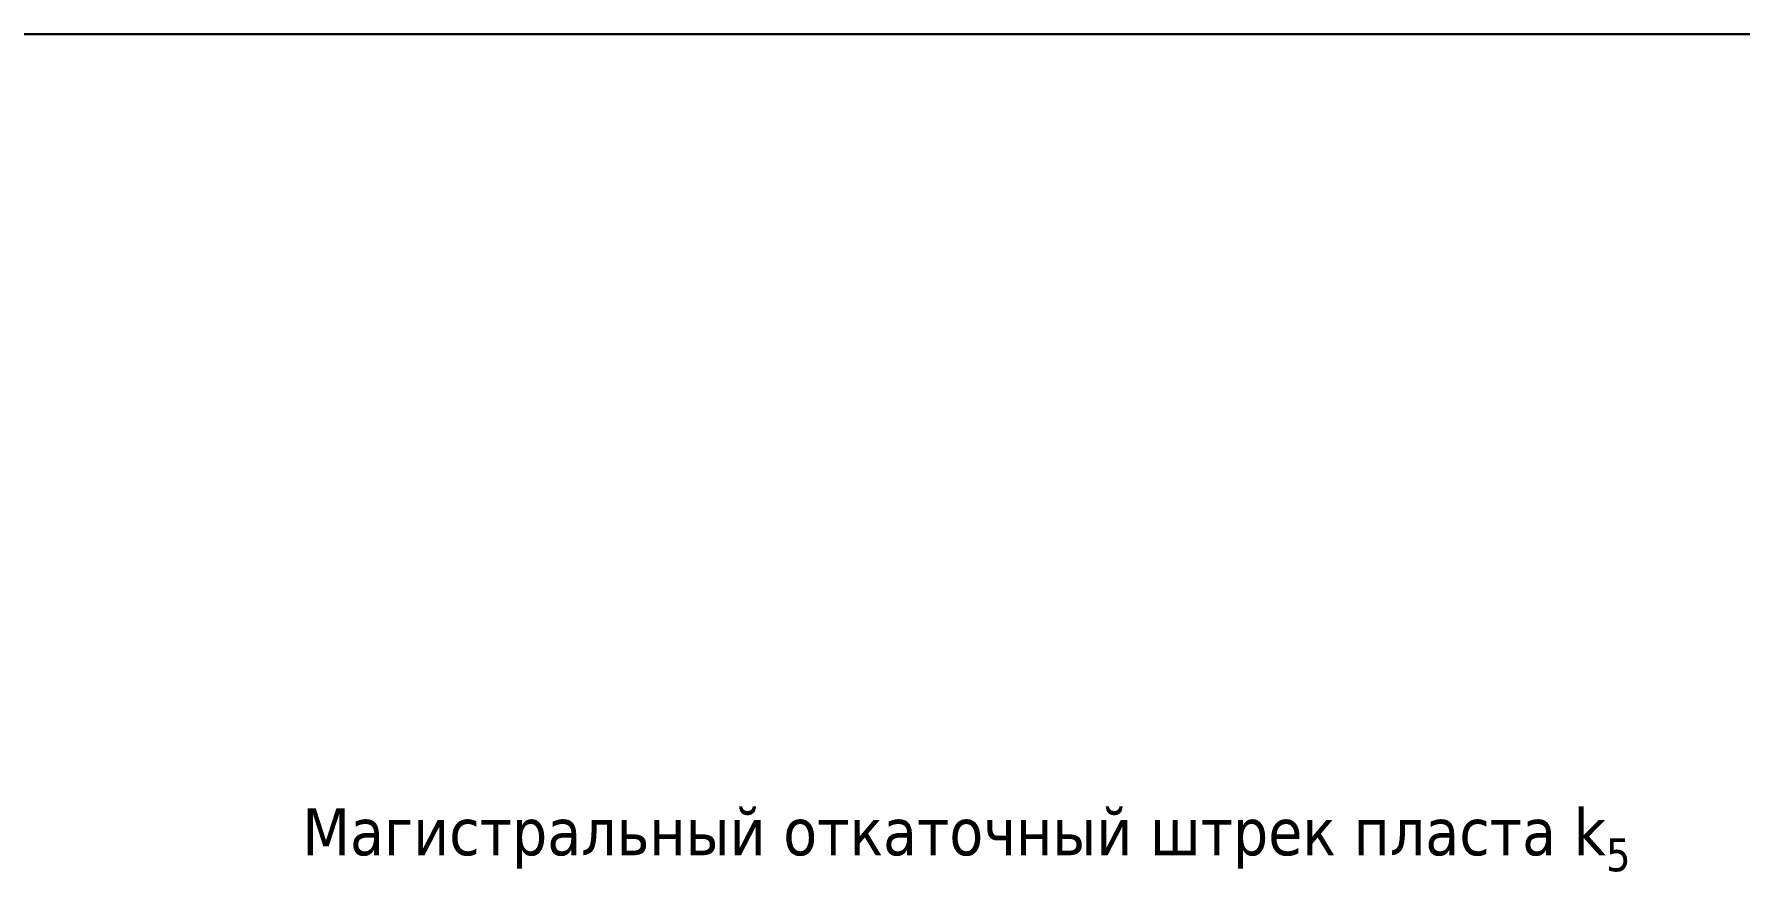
# Model space of a CAD drawing. Header units: millimetres. Extents: x -46762 to 161452, y -66984 to 31524.
# Drawn here: x 154604 to 159137, y -24641 to -22415 of the extents above; entities that cross this region are included whole.
import ezdxf

# ---------------------------------------------------------------- set-up
doc = ezdxf.new("R2010")
doc.units = ezdxf.units.MM
doc.header["$LTSCALE"] = 0.5
doc.styles.get("Standard").update_dxf_attribs({"font": 'TIMES.TTF'})

msp = doc.modelspace()

# ---------------------------------------------------------------- linework, layer by layer
at = {"color": 7, "lineweight": 30}
msp.add_line((161421.539929598, -22414.64494671133), (139290.3037783932, -22414.64494671133), dxfattribs=at)

# ---------------------------------------------------------------- texts
at = {"insert": (157081.4045399134, -24555.48720992256), "char_height": 125, "width": 3737.93834482899, "attachment_point": 5}
msp.add_mtext('\\A1;{\\fTahoma|b0|i0|c204|p34;Магистральный откаточный штрек пласта \\fTahoma|b0|i0|c0|p34;k\\H0.7x;\\S^ 5;\\fTahoma|b0|i0|c204|p34;\\H1.4286x;  }', dxfattribs=at)

doc.saveas('drawing.dxf')
